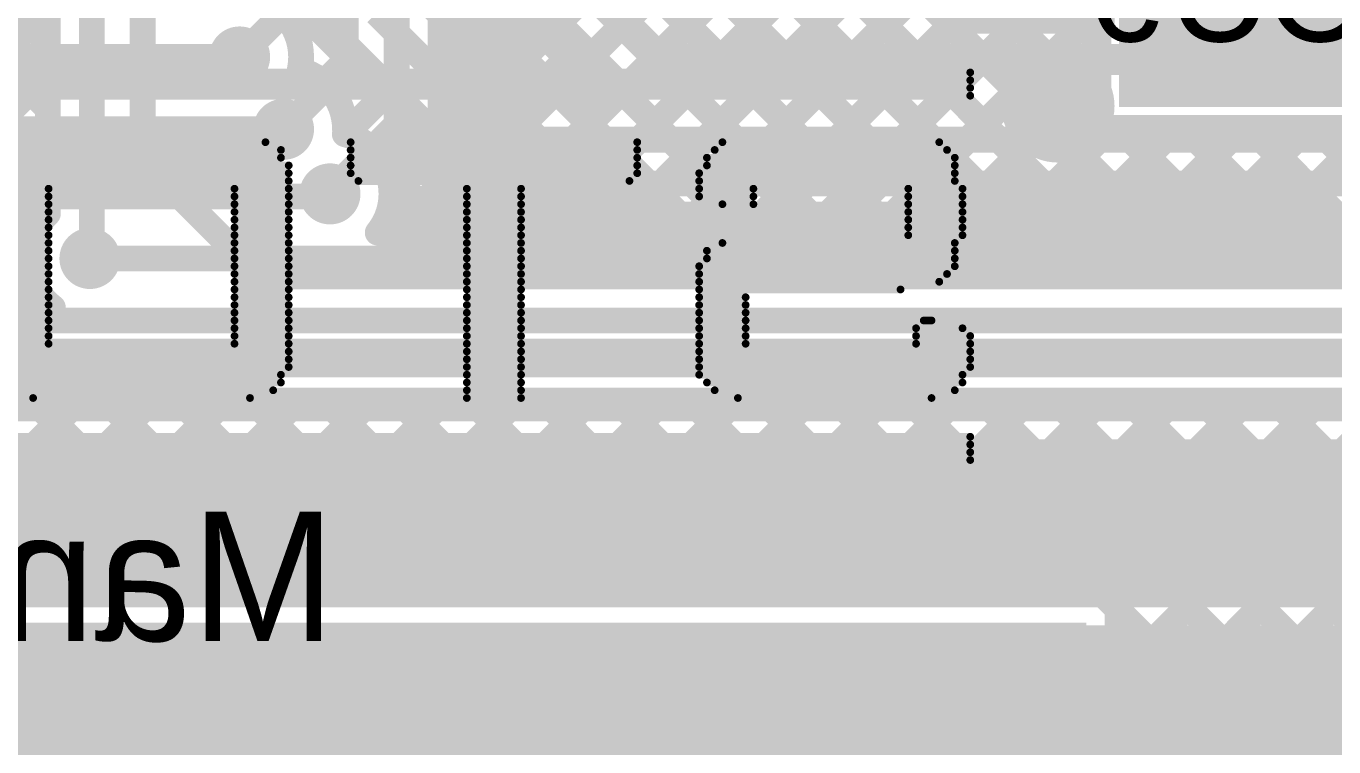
# Model space of a CAD drawing. Header units: millimetres. Extents: x -0.33 to 3.26, y -0.12 to 2.83.
# Drawn here: x 1.646 to 2.153, y 0.658 to 0.937 of the extents above; entities that cross this region are included whole.
import ezdxf

# ---------------------------------------------------------------- set-up
doc = ezdxf.new("R2010")
doc.units = ezdxf.units.MM
doc.header["$MEASUREMENT"] = 0
for name, color, linetype in [('BottomLayer', 5, 'Continuous'), ('BottomOverlay', 54, 'Continuous'), ('TopLayer', 1, 'Continuous'), ('TopOverlay', 2, 'Continuous'), ('TopPaste', 8, 'Continuous'), ('TopSolder', 216, 'Continuous'), ('ViaHoleLayer', 16, 'Continuous')]:
    doc.layers.add(name, color=color, linetype=linetype)
doc.styles.add('Agency FB', font='', dxfattribs={"height": 0.2})
doc.styles.add('Arial', font='', dxfattribs={"height": 0.2})
doc.styles.get('Agency FB').set_extended_font_data('Agency FB')
doc.styles.get('Arial').set_extended_font_data('Arial')

# ---------------------------------------------------------------- blocks, each defined once
blk = doc.blocks.new('49MD_8_000_20_20_20_A_46')
at = {"layer": 'TopLayer'}
blk.add_hatch(color=1, dxfattribs=at).paths.add_polyline_path([(-0.28543, 0.03937), (-0.0689, 0.03937), (-0.0689, -0.03937), (-0.28543, -0.03937)])
at = {"layer": 'TopPaste'}
blk.add_hatch(color=8, dxfattribs=at).paths.add_polyline_path([(-0.28543, 0.03937), (-0.0689, 0.03937), (-0.0689, -0.03937), (-0.28543, -0.03937)])
at = {"layer": 'TopSolder'}
blk.add_hatch(color=216, dxfattribs=at).paths.add_polyline_path([(-0.28943, 0.04337), (-0.0649, 0.04337), (-0.0649, -0.04337), (-0.28943, -0.04337)])
at = {"layer": 'TopOverlay', "const_width": 0.01}
for points in [[(-0.256, 0.1), (-0.256, 0.05)], [(-0.256, 0.1), (0.252, 0.1)]]:
    blk.add_lwpolyline(points, dxfattribs=at)
at = {"layer": 'TopOverlay'}
for points, const_width in [([(-0.2585, 0.1, 1), (-0.2535, 0.1, 1)], 0.005), ([(-0.2585, 0.1, 1), (-0.2535, 0.1, 1)], 0.005), ([(-0.27696, 0.067, 1), (-0.30104, 0.067, 1)], 0.01969), ([(-0.30596, 0.067, 1), (-0.29612, 0.067, 1)], 0.00984), ([(-0.28188, 0.067, 1), (-0.27204, 0.067, 1)], 0.00984), ([(-0.2585, 0.05, 1), (-0.2535, 0.05, 1)], 0.005)]:
    blk.add_lwpolyline(points, format="xyb", close=True, dxfattribs=dict(at, const_width=const_width))

msp = doc.modelspace()

# ---------------------------------------------------------------- hatches: boundary and pattern name
at = {"layer": 'BottomLayer'}
h = msp.add_hatch(color=5, dxfattribs=at)
edge = h.paths.add_edge_path()
edge.add_arc((1.729, 0.925), 0.01181, 0, 360)
h = msp.add_hatch(color=5, dxfattribs=at)
edge = h.paths.add_edge_path()
edge.add_arc((1.746, 0.897), 0.01181, 0, 360)
h = msp.add_hatch(color=5, dxfattribs=at)
edge = h.paths.add_edge_path()
edge.add_arc((1.764, 0.872), 0.01181, 0, 360)
h = msp.add_hatch(color=5, dxfattribs=at)
edge = h.paths.add_edge_path()
edge.add_arc((1.671, 0.847), 0.01181, 0, 360)
for points in [[(1.616, 0.652), (2.057, 0.652), (2.057, 0.706), (1.616, 0.706)], [(1.969, 0.593), (2.057, 0.593), (2.057, 0.705), (1.969, 0.705)]]:
    msp.add_hatch(color=5, dxfattribs=at).paths.add_polyline_path(points)
at = {"layer": 'TopLayer'}
h = msp.add_hatch(color=1, dxfattribs=at)
edge = h.paths.add_edge_path()
edge.add_arc((1.729, 0.925), 0.01181, 0, 360)
h = msp.add_hatch(color=1, dxfattribs=at)
edge = h.paths.add_edge_path()
edge.add_arc((1.746, 0.897), 0.01181, 0, 360)
h = msp.add_hatch(color=1, dxfattribs=at)
edge = h.paths.add_edge_path()
edge.add_arc((1.764, 0.872), 0.01181, 0, 360)
h = msp.add_hatch(color=1, dxfattribs=at)
edge = h.paths.add_edge_path()
edge.add_arc((1.671, 0.847), 0.01181, 0, 360)
for points in [[(1.527, 0.712), (2.68, 0.712), (2.68, 0.777), (1.527, 0.777)], [(1.66342, 0.284), (1.69142, 0.284), (1.69142, 0.705), (1.66342, 0.705)], [(1.67173, 0.6545), (2.355, 0.6545), (2.355, 0.705), (1.67173, 0.705)]]:
    msp.add_hatch(color=1, dxfattribs=at).paths.add_polyline_path(points)
at = {"layer": 'ViaHoleLayer'}
h = msp.add_hatch(color=16, dxfattribs=at)
edge = h.paths.add_edge_path()
edge.add_arc((1.729, 0.925), 0.00591, 0, 360)
h = msp.add_hatch(color=16, dxfattribs=at)
edge = h.paths.add_edge_path()
edge.add_arc((1.746, 0.897), 0.00591, 0, 360)
h = msp.add_hatch(color=16, dxfattribs=at)
edge = h.paths.add_edge_path()
edge.add_arc((1.764, 0.872), 0.00591, 0, 360)
h = msp.add_hatch(color=16, dxfattribs=at)
edge = h.paths.add_edge_path()
edge.add_arc((1.671, 0.847), 0.00591, 0, 360)

# ---------------------------------------------------------------- linework, layer by layer
at = {"layer": 'BottomLayer'}
for points, const_width in [([(1.824, 0.992), (1.892, 0.924)], 0.012), ([(1.799, 0.98132), (1.87032, 0.91)], 0.01), ([(1.82229, 0.96825), (1.87925, 0.9113)], 0.01), ([(1.81143, 0.93661), (1.83268, 0.95787)], 0.01), ([(1.7426, 0.95286), (1.83147, 0.864)], 0.01), ([(1.799, 0.95303), (1.84203, 0.91)], 0.01), ([(1.799, 0.94904), (1.83804, 0.91)], 0.01), ([(1.75138, 0.93313), (1.765, 0.94676)], 0.01), ([(1.82557, 0.92247), (1.84682, 0.94372)], 0.01), ([(1.782, 0.942), (1.831, 0.893)], 0.01), ([(1.77, 0.92996), (1.81896, 0.881)], 0.01), ([(1.84138, 0.91), (1.86096, 0.92958)], 0.01), ([(1.406, 0.925), (1.729, 0.925)], 0.01), ([(1.76156, 0.91503), (1.77324, 0.92671)], 0.01), ([(1.892, 0.924), (3.153, 0.924)], 0.012), ([(1.76989, 0.89507), (1.78739, 0.91257)], 0.01), ([(1.86967, 0.91), (1.87511, 0.91544)], 0.01), ([(1.83804, 0.91), (1.88069, 0.91)], 0.01), ([(1.381, 0.897), (1.746, 0.897)], 0.01), ([(1.76981, 0.89737), (1.77323, 0.89395)], 0.01), ([(1.78545, 0.88235), (1.80153, 0.89843)], 0.01), ([(1.831, 0.893), (2.199, 0.893)], 0.01), ([(1.79538, 0.864), (1.81567, 0.88429)], 0.01), ([(1.78595, 0.88123), (1.80318, 0.864)], 0.01), ([(1.82367, 0.864), (1.83567, 0.876)], 0.01), ([(1.831, 0.876), (2.18233, 0.876)], 0.01), ([(1.84775, 0.876), (1.85975, 0.864)], 0.01), ([(1.85195, 0.864), (1.86395, 0.876)], 0.01), ([(1.87603, 0.876), (1.88803, 0.864)], 0.01), ([(1.88023, 0.864), (1.89223, 0.876)], 0.01), ([(1.90432, 0.876), (1.91632, 0.864)], 0.01), ([(1.90852, 0.864), (1.92052, 0.876)], 0.01), ([(1.9326, 0.876), (1.9446, 0.864)], 0.01), ([(1.9368, 0.864), (1.9488, 0.876)], 0.01), ([(1.96089, 0.876), (1.97289, 0.864)], 0.01), ([(1.96509, 0.864), (1.97709, 0.876)], 0.01), ([(1.98917, 0.876), (2.00117, 0.864)], 0.01), ([(1.99337, 0.864), (2.00537, 0.876)], 0.01), ([(2.01746, 0.876), (2.02946, 0.864)], 0.01), ([(2.02166, 0.864), (2.03366, 0.876)], 0.01), ([(2.04574, 0.876), (2.05774, 0.864)], 0.01), ([(2.04994, 0.864), (2.06194, 0.876)], 0.01), ([(2.07402, 0.876), (2.08602, 0.864)], 0.01), ([(2.07822, 0.864), (2.09022, 0.876)], 0.01), ([(2.10231, 0.876), (2.11431, 0.864)], 0.01), ([(2.10651, 0.864), (2.11851, 0.876)], 0.01), ([(2.13059, 0.876), (2.14259, 0.864)], 0.01), ([(2.13479, 0.864), (2.14679, 0.876)], 0.01), ([(1.349, 0.871), (1.764, 0.871)], 0.01), ([(1.78643, 0.864), (2.28496, 0.864)], 0.01), ([(1.36092, 0.854), (1.64824, 0.854)], 0.01), ([(1.61796, 0.828), (1.64396, 0.854)], 0.01), ([(1.64348, 0.854), (1.64739, 0.85009)], 0.01), ([(1.671, 0.847), (2.292, 0.847)], 0.01), ([(1.64624, 0.828), (1.65153, 0.83329)], 0.01), ([(1.3023, 0.828), (1.65665, 0.828)], 0.01), ([(1.28671, 0.81), (2.331, 0.81)], 0.012), ([(1.3023, 0.792), (2.331, 0.792)], 0.01), ([(1.618, 0.74319), (1.66681, 0.792)], 0.01), ([(1.62062, 0.792), (1.69462, 0.718)], 0.01), ([(1.6211, 0.718), (1.6951, 0.792)], 0.01), ([(1.64891, 0.792), (1.72291, 0.718)], 0.01), ([(1.64938, 0.718), (1.72338, 0.792)], 0.01), ([(1.67719, 0.792), (1.75119, 0.718)], 0.01), ([(1.67767, 0.718), (1.75167, 0.792)], 0.01), ([(1.70548, 0.792), (1.77948, 0.718)], 0.01), ([(1.70595, 0.718), (1.77995, 0.792)], 0.01), ([(1.73376, 0.792), (1.80776, 0.718)], 0.01), ([(1.73423, 0.718), (1.80823, 0.792)], 0.01), ([(1.76204, 0.792), (1.83604, 0.718)], 0.01), ([(1.76252, 0.718), (1.83652, 0.792)], 0.01), ([(1.79033, 0.792), (1.86433, 0.718)], 0.01), ([(1.7908, 0.718), (1.8648, 0.792)], 0.01), ([(1.81861, 0.792), (1.89261, 0.718)], 0.01), ([(1.81909, 0.718), (1.89309, 0.792)], 0.01), ([(1.8469, 0.792), (1.9209, 0.718)], 0.01), ([(1.84737, 0.718), (1.92137, 0.792)], 0.01), ([(1.87518, 0.792), (1.94918, 0.718)], 0.01), ([(1.87566, 0.718), (1.94966, 0.792)], 0.01), ([(1.90347, 0.792), (1.97747, 0.718)], 0.01), ([(1.90394, 0.718), (1.97794, 0.792)], 0.01), ([(1.93175, 0.792), (2.00575, 0.718)], 0.01), ([(1.93222, 0.718), (2.00622, 0.792)], 0.01), ([(1.96003, 0.792), (2.03403, 0.718)], 0.01), ([(1.96051, 0.718), (2.03451, 0.792)], 0.01), ([(1.98832, 0.792), (2.06232, 0.718)], 0.01), ([(1.98879, 0.718), (2.06279, 0.792)], 0.01), ([(2.0166, 0.792), (2.1091, 0.6995)], 0.01), ([(2.01708, 0.718), (2.09108, 0.792)], 0.01), ([(2.04489, 0.792), (2.13739, 0.6995)], 0.01), ([(2.04536, 0.718), (2.11936, 0.792)], 0.01), ([(2.069, 0.71335), (2.14765, 0.792)], 0.01), ([(2.07317, 0.792), (2.16567, 0.6995)], 0.01), ([(2.08343, 0.6995), (2.17593, 0.792)], 0.01), ([(2.10146, 0.792), (2.19396, 0.6995)], 0.01), ([(2.11171, 0.6995), (2.20422, 0.792)], 0.01), ([(2.12974, 0.792), (2.22224, 0.6995)], 0.01), ([(2.14, 0.6995), (2.2325, 0.792)], 0.01), ([(1.618, 0.76634), (1.66634, 0.718)], 0.01), ([(1.618, 0.718), (2.069, 0.718)], 0.01), ([(2.06232, 0.718), (2.069, 0.71132)], 0.01), ([(2.069, 0.6995), (2.069, 0.717)], 0.01), ([(2.069, 0.6995), (2.069, 0.717)], 0.01), ([(2.069, 0.71132), (2.08082, 0.6995)], 0.01), ([(2.069, 0.6995), (2.38885, 0.6995)], 0.01), ([(1.921, 0.675), (1.9211, 0.6751)], 0.02), ([(2.009, 0.673), (2.011, 0.675)], 0.025), ([(2.011, 0.675), (2.399, 0.675)], 0.025)]:
    msp.add_lwpolyline(points, dxfattribs=dict(at, const_width=const_width))
at = {"layer": 'BottomLayer', "const_width": 0.01}
for points in [[(1.74053, 0.94583, -0.272794), (1.75281, 0.925)], [(1.77, 0.92996, -0.199327), (1.765, 0.942)], [(1.76998, 0.92998, -0.198912), (1.765, 0.942)], [(1.75281, 0.925, -0.053266), (1.75227, 0.91997)], [(1.75227, 0.91997, -0.33811), (1.76981, 0.897)], [(1.76974, 0.89511, -0.344624), (1.78781, 0.872)], [(1.831, 0.876, -0.199327), (1.81896, 0.881)], [(1.831, 0.876, -0.198912), (1.81898, 0.88098)], [(1.78781, 0.872, -0.085871), (1.78643, 0.864)], [(1.65665, 0.828, -0.315449), (1.64824, 0.854)]]:
    msp.add_lwpolyline(points, format="xyb", dxfattribs=at)
at = {"layer": 'BottomLayer'}
for points, const_width in [([(1.74888, 0.93313, 1), (1.75388, 0.93313, 1)], 0.005), ([(1.80893, 0.93661, 1), (1.81393, 0.93661, 1)], 0.005), ([(1.76748, 0.92998, 1), (1.77248, 0.92998, 1)], 0.005), ([(1.7675, 0.92996, 1), (1.7725, 0.92996, 1)], 0.005), ([(1.7675, 0.92996, 1), (1.7725, 0.92996, 1)], 0.005), ([(1.85846, 0.92958, 1), (1.86346, 0.92958, 1)], 0.005), ([(1.7265, 0.925, 1), (1.7315, 0.925, 1)], 0.005), ([(1.75031, 0.925, 1), (1.75531, 0.925, 1)], 0.005), ([(1.75031, 0.925, 1), (1.75531, 0.925, 1)], 0.005), ([(1.77074, 0.92671, 1), (1.77574, 0.92671, 1)], 0.005), ([(1.82307, 0.92247, 1), (1.82807, 0.92247, 1)], 0.005), ([(1.889, 0.924, 1), (1.895, 0.924, 1)], 0.006), ([(1.889, 0.924, 1), (1.895, 0.924, 1)], 0.006), ([(1.74977, 0.91997, 1), (1.75477, 0.91997, 1)], 0.005), ([(1.74977, 0.91997, 1), (1.75477, 0.91997, 1)], 0.005), ([(1.75906, 0.91503, 1), (1.76406, 0.91503, 1)], 0.005), ([(1.78489, 0.91257, 1), (1.78989, 0.91257, 1)], 0.005), ([(1.87261, 0.91544, 1), (1.87761, 0.91544, 1)], 0.005), ([(1.83554, 0.91, 1), (1.84054, 0.91, 1)], 0.005), ([(1.83554, 0.91, 1), (1.84054, 0.91, 1)], 0.005), ([(1.83888, 0.91, 1), (1.84388, 0.91, 1)], 0.005), ([(1.83953, 0.91, 1), (1.84453, 0.91, 1)], 0.005), ([(1.86717, 0.91, 1), (1.87217, 0.91, 1)], 0.005), ([(1.86782, 0.91, 1), (1.87282, 0.91, 1)], 0.005), ([(1.87675, 0.9113, 1), (1.88175, 0.9113, 1)], 0.005), ([(1.87819, 0.91, 1), (1.88319, 0.91, 1)], 0.005), ([(1.7435, 0.897, 1), (1.7485, 0.897, 1)], 0.005), ([(1.76731, 0.89737, 1), (1.77231, 0.89737, 1)], 0.005), ([(1.76731, 0.897, 1), (1.77231, 0.897, 1)], 0.005), ([(1.79903, 0.89843, 1), (1.80403, 0.89843, 1)], 0.005), ([(1.76724, 0.89511, 1), (1.77224, 0.89511, 1)], 0.005), ([(1.76739, 0.89507, 1), (1.77239, 0.89507, 1)], 0.005), ([(1.77073, 0.89395, 1), (1.77573, 0.89395, 1)], 0.005), ([(1.8285, 0.893, 1), (1.8335, 0.893, 1)], 0.005), ([(1.8285, 0.893, 1), (1.8335, 0.893, 1)], 0.005), ([(1.78295, 0.88235, 1), (1.78795, 0.88235, 1)], 0.005), ([(1.81317, 0.88429, 1), (1.81817, 0.88429, 1)], 0.005), ([(1.78345, 0.88123, 1), (1.78845, 0.88123, 1)], 0.005), ([(1.81646, 0.881, 1), (1.82146, 0.881, 1)], 0.005), ([(1.81646, 0.881, 1), (1.82146, 0.881, 1)], 0.005), ([(1.81648, 0.88098, 1), (1.82148, 0.88098, 1)], 0.005), ([(1.78531, 0.872, 1), (1.79031, 0.872, 1)], 0.005), ([(1.78531, 0.872, 1), (1.79031, 0.872, 1)], 0.005), ([(1.8285, 0.876, 1), (1.8335, 0.876, 1)], 0.005), ([(1.8285, 0.876, 1), (1.8335, 0.876, 1)], 0.005), ([(1.8285, 0.876, 1), (1.8335, 0.876, 1)], 0.005), ([(1.83317, 0.876, 1), (1.83817, 0.876, 1)], 0.005), ([(1.84525, 0.876, 1), (1.85025, 0.876, 1)], 0.005), ([(1.86145, 0.876, 1), (1.86645, 0.876, 1)], 0.005), ([(1.87353, 0.876, 1), (1.87853, 0.876, 1)], 0.005), ([(1.88973, 0.876, 1), (1.89473, 0.876, 1)], 0.005), ([(1.90182, 0.876, 1), (1.90682, 0.876, 1)], 0.005), ([(1.91802, 0.876, 1), (1.92302, 0.876, 1)], 0.005), ([(1.9301, 0.876, 1), (1.9351, 0.876, 1)], 0.005), ([(1.9463, 0.876, 1), (1.9513, 0.876, 1)], 0.005), ([(1.95839, 0.876, 1), (1.96339, 0.876, 1)], 0.005), ([(1.97459, 0.876, 1), (1.97959, 0.876, 1)], 0.005), ([(1.98667, 0.876, 1), (1.99167, 0.876, 1)], 0.005), ([(2.00287, 0.876, 1), (2.00787, 0.876, 1)], 0.005), ([(2.01496, 0.876, 1), (2.01996, 0.876, 1)], 0.005), ([(2.03116, 0.876, 1), (2.03616, 0.876, 1)], 0.005), ([(2.04324, 0.876, 1), (2.04824, 0.876, 1)], 0.005), ([(2.05944, 0.876, 1), (2.06444, 0.876, 1)], 0.005), ([(2.07152, 0.876, 1), (2.07652, 0.876, 1)], 0.005), ([(2.08772, 0.876, 1), (2.09272, 0.876, 1)], 0.005), ([(2.09981, 0.876, 1), (2.10481, 0.876, 1)], 0.005), ([(2.11601, 0.876, 1), (2.12101, 0.876, 1)], 0.005), ([(2.12809, 0.876, 1), (2.13309, 0.876, 1)], 0.005), ([(2.14429, 0.876, 1), (2.14929, 0.876, 1)], 0.005), ([(1.7615, 0.871, 1), (1.7665, 0.871, 1)], 0.005), ([(1.78393, 0.864, 1), (1.78893, 0.864, 1)], 0.005), ([(1.78393, 0.864, 1), (1.78893, 0.864, 1)], 0.005), ([(1.79288, 0.864, 1), (1.79788, 0.864, 1)], 0.005), ([(1.80068, 0.864, 1), (1.80568, 0.864, 1)], 0.005), ([(1.82117, 0.864, 1), (1.82617, 0.864, 1)], 0.005), ([(1.82897, 0.864, 1), (1.83397, 0.864, 1)], 0.005), ([(1.84945, 0.864, 1), (1.85445, 0.864, 1)], 0.005), ([(1.85725, 0.864, 1), (1.86225, 0.864, 1)], 0.005), ([(1.87773, 0.864, 1), (1.88273, 0.864, 1)], 0.005), ([(1.88553, 0.864, 1), (1.89053, 0.864, 1)], 0.005), ([(1.90602, 0.864, 1), (1.91102, 0.864, 1)], 0.005), ([(1.91382, 0.864, 1), (1.91882, 0.864, 1)], 0.005), ([(1.9343, 0.864, 1), (1.9393, 0.864, 1)], 0.005), ([(1.9421, 0.864, 1), (1.9471, 0.864, 1)], 0.005), ([(1.96259, 0.864, 1), (1.96759, 0.864, 1)], 0.005), ([(1.97039, 0.864, 1), (1.97539, 0.864, 1)], 0.005), ([(1.99087, 0.864, 1), (1.99587, 0.864, 1)], 0.005), ([(1.99867, 0.864, 1), (2.00367, 0.864, 1)], 0.005), ([(2.01916, 0.864, 1), (2.02416, 0.864, 1)], 0.005), ([(2.02696, 0.864, 1), (2.03196, 0.864, 1)], 0.005), ([(2.04744, 0.864, 1), (2.05244, 0.864, 1)], 0.005), ([(2.05524, 0.864, 1), (2.06024, 0.864, 1)], 0.005), ([(2.07572, 0.864, 1), (2.08072, 0.864, 1)], 0.005), ([(2.08352, 0.864, 1), (2.08852, 0.864, 1)], 0.005), ([(2.10401, 0.864, 1), (2.10901, 0.864, 1)], 0.005), ([(2.11181, 0.864, 1), (2.11681, 0.864, 1)], 0.005), ([(2.13229, 0.864, 1), (2.13729, 0.864, 1)], 0.005), ([(2.14009, 0.864, 1), (2.14509, 0.864, 1)], 0.005), ([(1.64098, 0.854, 1), (1.64598, 0.854, 1)], 0.005), ([(1.64146, 0.854, 1), (1.64646, 0.854, 1)], 0.005), ([(1.64574, 0.854, 1), (1.65074, 0.854, 1)], 0.005), ([(1.64574, 0.854, 1), (1.65074, 0.854, 1)], 0.005), ([(1.64489, 0.85009, 1), (1.64989, 0.85009, 1)], 0.005), ([(1.6685, 0.847, 1), (1.6735, 0.847, 1)], 0.005), ([(1.64903, 0.83329, 1), (1.65403, 0.83329, 1)], 0.005), ([(1.64374, 0.828, 1), (1.64874, 0.828, 1)], 0.005), ([(1.65415, 0.828, 1), (1.65915, 0.828, 1)], 0.005), ([(1.65415, 0.828, 1), (1.65915, 0.828, 1)], 0.005), ([(1.64641, 0.792, 1), (1.65141, 0.792, 1)], 0.005), ([(1.66431, 0.792, 1), (1.66931, 0.792, 1)], 0.005), ([(1.67469, 0.792, 1), (1.67969, 0.792, 1)], 0.005), ([(1.6926, 0.792, 1), (1.6976, 0.792, 1)], 0.005), ([(1.70298, 0.792, 1), (1.70798, 0.792, 1)], 0.005), ([(1.72088, 0.792, 1), (1.72588, 0.792, 1)], 0.005), ([(1.73126, 0.792, 1), (1.73626, 0.792, 1)], 0.005), ([(1.74917, 0.792, 1), (1.75417, 0.792, 1)], 0.005), ([(1.75954, 0.792, 1), (1.76454, 0.792, 1)], 0.005), ([(1.77745, 0.792, 1), (1.78245, 0.792, 1)], 0.005), ([(1.78783, 0.792, 1), (1.79283, 0.792, 1)], 0.005), ([(1.80573, 0.792, 1), (1.81073, 0.792, 1)], 0.005), ([(1.81611, 0.792, 1), (1.82111, 0.792, 1)], 0.005), ([(1.83402, 0.792, 1), (1.83902, 0.792, 1)], 0.005), ([(1.8444, 0.792, 1), (1.8494, 0.792, 1)], 0.005), ([(1.8623, 0.792, 1), (1.8673, 0.792, 1)], 0.005), ([(1.87268, 0.792, 1), (1.87768, 0.792, 1)], 0.005), ([(1.89059, 0.792, 1), (1.89559, 0.792, 1)], 0.005), ([(1.90097, 0.792, 1), (1.90597, 0.792, 1)], 0.005), ([(1.91887, 0.792, 1), (1.92387, 0.792, 1)], 0.005), ([(1.92925, 0.792, 1), (1.93425, 0.792, 1)], 0.005), ([(1.94716, 0.792, 1), (1.95216, 0.792, 1)], 0.005), ([(1.95753, 0.792, 1), (1.96253, 0.792, 1)], 0.005), ([(1.97544, 0.792, 1), (1.98044, 0.792, 1)], 0.005), ([(1.98582, 0.792, 1), (1.99082, 0.792, 1)], 0.005), ([(2.00372, 0.792, 1), (2.00872, 0.792, 1)], 0.005), ([(2.0141, 0.792, 1), (2.0191, 0.792, 1)], 0.005), ([(2.03201, 0.792, 1), (2.03701, 0.792, 1)], 0.005), ([(2.04239, 0.792, 1), (2.04739, 0.792, 1)], 0.005), ([(2.06029, 0.792, 1), (2.06529, 0.792, 1)], 0.005), ([(2.07067, 0.792, 1), (2.07567, 0.792, 1)], 0.005), ([(2.08858, 0.792, 1), (2.09358, 0.792, 1)], 0.005), ([(2.09896, 0.792, 1), (2.10396, 0.792, 1)], 0.005), ([(2.11686, 0.792, 1), (2.12186, 0.792, 1)], 0.005), ([(2.12724, 0.792, 1), (2.13224, 0.792, 1)], 0.005), ([(2.14515, 0.792, 1), (2.15015, 0.792, 1)], 0.005), ([(1.64688, 0.718, 1), (1.65188, 0.718, 1)], 0.005), ([(1.66384, 0.718, 1), (1.66884, 0.718, 1)], 0.005), ([(1.67517, 0.718, 1), (1.68017, 0.718, 1)], 0.005), ([(1.69212, 0.718, 1), (1.69712, 0.718, 1)], 0.005), ([(1.70345, 0.718, 1), (1.70845, 0.718, 1)], 0.005), ([(1.72041, 0.718, 1), (1.72541, 0.718, 1)], 0.005), ([(1.73173, 0.718, 1), (1.73673, 0.718, 1)], 0.005), ([(1.74869, 0.718, 1), (1.75369, 0.718, 1)], 0.005), ([(1.76002, 0.718, 1), (1.76502, 0.718, 1)], 0.005), ([(1.77698, 0.718, 1), (1.78198, 0.718, 1)], 0.005), ([(1.7883, 0.718, 1), (1.7933, 0.718, 1)], 0.005), ([(1.80526, 0.718, 1), (1.81026, 0.718, 1)], 0.005), ([(1.81659, 0.718, 1), (1.82159, 0.718, 1)], 0.005), ([(1.83354, 0.718, 1), (1.83854, 0.718, 1)], 0.005), ([(1.84487, 0.718, 1), (1.84987, 0.718, 1)], 0.005), ([(1.86183, 0.718, 1), (1.86683, 0.718, 1)], 0.005), ([(1.87316, 0.718, 1), (1.87816, 0.718, 1)], 0.005), ([(1.89011, 0.718, 1), (1.89511, 0.718, 1)], 0.005), ([(1.90144, 0.718, 1), (1.90644, 0.718, 1)], 0.005), ([(1.9184, 0.718, 1), (1.9234, 0.718, 1)], 0.005), ([(1.92972, 0.718, 1), (1.93472, 0.718, 1)], 0.005), ([(1.94668, 0.718, 1), (1.95168, 0.718, 1)], 0.005), ([(1.95801, 0.718, 1), (1.96301, 0.718, 1)], 0.005), ([(1.97497, 0.718, 1), (1.97997, 0.718, 1)], 0.005), ([(1.98629, 0.718, 1), (1.99129, 0.718, 1)], 0.005), ([(2.00325, 0.718, 1), (2.00825, 0.718, 1)], 0.005), ([(2.01458, 0.718, 1), (2.01958, 0.718, 1)], 0.005), ([(2.03153, 0.718, 1), (2.03653, 0.718, 1)], 0.005), ([(2.04286, 0.718, 1), (2.04786, 0.718, 1)], 0.005), ([(2.05982, 0.718, 1), (2.06482, 0.718, 1)], 0.005), ([(2.05982, 0.718, 1), (2.06482, 0.718, 1)], 0.005), ([(2.0665, 0.718, 1), (2.0715, 0.718, 1)], 0.005), ([(2.0665, 0.717, 1), (2.0715, 0.717, 1)], 0.005), ([(2.0665, 0.717, 1), (2.0715, 0.717, 1)], 0.005), ([(2.0665, 0.71335, 1), (2.0715, 0.71335, 1)], 0.005), ([(2.0665, 0.71132, 1), (2.0715, 0.71132, 1)], 0.005), ([(2.0665, 0.71132, 1), (2.0715, 0.71132, 1)], 0.005), ([(2.0665, 0.6995, 1), (2.0715, 0.6995, 1)], 0.005), ([(2.0665, 0.6995, 1), (2.0715, 0.6995, 1)], 0.005), ([(2.0665, 0.6995, 1), (2.0715, 0.6995, 1)], 0.005), ([(2.07832, 0.6995, 1), (2.08332, 0.6995, 1)], 0.005), ([(2.08093, 0.6995, 1), (2.08593, 0.6995, 1)], 0.005), ([(2.1066, 0.6995, 1), (2.1116, 0.6995, 1)], 0.005), ([(2.10921, 0.6995, 1), (2.11422, 0.6995, 1)], 0.005), ([(2.13489, 0.6995, 1), (2.13989, 0.6995, 1)], 0.005), ([(2.1375, 0.6995, 1), (2.1425, 0.6995, 1)], 0.005), ([(1.916, 0.675, 1), (1.926, 0.675, 1)], 0.01), ([(1.9161, 0.6751, 1), (1.9261, 0.6751, 1)], 0.01), ([(2.00275, 0.673, 1), (2.01525, 0.673, 1)], 0.0125), ([(2.00475, 0.675, 1), (2.01725, 0.675, 1)], 0.0125), ([(2.00475, 0.675, 1), (2.01725, 0.675, 1)], 0.0125)]:
    msp.add_lwpolyline(points, format="xyb", close=True, dxfattribs=dict(at, const_width=const_width))
at = {"layer": 'BottomOverlay', "const_width": 0.003}
for points in [[(1.415, 0.919), (2.012, 0.919)], [(1.415, 0.916), (2.012, 0.916)], [(1.418, 0.913), (2.012, 0.913)], [(1.418, 0.91), (2.012, 0.91)], [(1.64, 0.892), (1.739, 0.892)], [(1.772, 0.892), (1.883, 0.892)], [(1.916, 0.892), (2, 0.892)], [(1.634, 0.886), (1.745, 0.886)], [(1.637, 0.889), (1.745, 0.889)], [(1.772, 0.889), (1.883, 0.889)], [(1.772, 0.886), (1.883, 0.886)], [(1.91, 0.886), (2.006, 0.886)], [(1.913, 0.889), (2.003, 0.889)], [(1.634, 0.883), (1.748, 0.883)], [(1.634, 0.88), (1.748, 0.88)], [(1.772, 0.883), (1.883, 0.883)], [(1.772, 0.88), (1.883, 0.88)], [(1.907, 0.88), (2.006, 0.88)], [(1.91, 0.883), (2.006, 0.883)], [(1.631, 0.877), (1.748, 0.877)], [(1.775, 0.877), (1.88, 0.877)], [(1.907, 0.877), (2.006, 0.877)], [(1.631, 0.874), (1.655, 0.874)], [(1.631, 0.871), (1.655, 0.871)], [(1.727, 0.874), (1.748, 0.874)], [(1.727, 0.871), (1.748, 0.871)], [(1.817, 0.874), (1.838, 0.874)], [(1.817, 0.871), (1.838, 0.871)], [(1.907, 0.874), (1.928, 0.874)], [(1.907, 0.871), (1.928, 0.871)], [(1.988, 0.874), (2.009, 0.874)], [(1.988, 0.871), (2.009, 0.871)], [(1.631, 0.868), (1.655, 0.868)], [(1.631, 0.865), (1.655, 0.865)], [(1.727, 0.868), (1.748, 0.868)], [(1.727, 0.865), (1.748, 0.865)], [(1.817, 0.868), (1.838, 0.868)], [(1.817, 0.865), (1.838, 0.865)], [(1.916, 0.868), (1.928, 0.868)], [(1.988, 0.868), (2.009, 0.868)], [(1.988, 0.865), (2.009, 0.865)], [(1.631, 0.862), (1.655, 0.862)], [(1.727, 0.862), (1.748, 0.862)], [(1.817, 0.862), (1.838, 0.862)], [(1.988, 0.862), (2.009, 0.862)], [(1.631, 0.859), (1.655, 0.859)], [(1.631, 0.856), (1.655, 0.856)], [(1.727, 0.859), (1.748, 0.859)], [(1.727, 0.856), (1.748, 0.856)], [(1.817, 0.859), (1.838, 0.859)], [(1.817, 0.856), (1.838, 0.856)], [(1.988, 0.859), (2.009, 0.859)], [(1.988, 0.856), (2.009, 0.856)], [(1.631, 0.853), (1.655, 0.853)], [(1.631, 0.85), (1.655, 0.85)], [(1.727, 0.853), (1.748, 0.853)], [(1.727, 0.85), (1.748, 0.85)], [(1.817, 0.853), (1.838, 0.853)], [(1.817, 0.85), (1.838, 0.85)], [(1.91, 0.85), (2.006, 0.85)], [(1.916, 0.853), (2.006, 0.853)], [(1.631, 0.847), (1.655, 0.847)], [(1.727, 0.847), (1.748, 0.847)], [(1.817, 0.847), (1.838, 0.847)], [(1.91, 0.847), (2.006, 0.847)], [(1.631, 0.844), (1.655, 0.844)], [(1.631, 0.841), (1.655, 0.841)], [(1.727, 0.844), (1.748, 0.844)], [(1.727, 0.841), (1.748, 0.841)], [(1.817, 0.844), (1.838, 0.844)], [(1.817, 0.841), (1.838, 0.841)], [(1.907, 0.844), (2.006, 0.844)], [(1.907, 0.841), (2.003, 0.841)], [(1.631, 0.838), (1.655, 0.838)], [(1.631, 0.835), (1.655, 0.835)], [(1.727, 0.838), (1.748, 0.838)], [(1.727, 0.835), (1.748, 0.835)], [(1.817, 0.838), (1.838, 0.838)], [(1.817, 0.835), (1.838, 0.835)], [(1.907, 0.838), (2, 0.838)], [(1.907, 0.835), (1.985, 0.835)], [(1.631, 0.832), (1.655, 0.832)], [(1.727, 0.832), (1.748, 0.832)], [(1.817, 0.832), (1.838, 0.832)], [(1.907, 0.832), (1.925, 0.832)], [(1.631, 0.829), (1.655, 0.829)], [(1.631, 0.826), (1.655, 0.826)], [(1.727, 0.829), (1.748, 0.829)], [(1.727, 0.826), (1.748, 0.826)], [(1.817, 0.829), (1.838, 0.829)], [(1.817, 0.826), (1.838, 0.826)], [(1.907, 0.829), (1.925, 0.829)], [(1.907, 0.826), (1.925, 0.826)], [(1.631, 0.823), (1.655, 0.823)], [(1.631, 0.82), (1.655, 0.82)], [(1.727, 0.823), (1.748, 0.823)], [(1.727, 0.82), (1.748, 0.82)], [(1.817, 0.823), (1.838, 0.823)], [(1.817, 0.82), (1.838, 0.82)], [(1.907, 0.823), (1.925, 0.823)], [(1.907, 0.82), (1.925, 0.82)], [(1.991, 0.82), (2.009, 0.82)], [(1.994, 0.823), (1.997, 0.823)], [(1.631, 0.817), (1.655, 0.817)], [(1.727, 0.817), (1.748, 0.817)], [(1.817, 0.817), (1.838, 0.817)], [(1.907, 0.817), (1.925, 0.817)], [(1.991, 0.817), (2.012, 0.817)], [(1.631, 0.814), (1.655, 0.814)], [(1.631, 0.811), (1.748, 0.811)], [(1.727, 0.814), (1.748, 0.814)], [(1.817, 0.814), (1.838, 0.814)], [(1.817, 0.811), (1.838, 0.811)], [(1.907, 0.814), (1.925, 0.814)], [(1.907, 0.811), (2.012, 0.811)], [(1.991, 0.814), (2.012, 0.814)], [(1.634, 0.808), (1.748, 0.808)], [(1.634, 0.805), (1.748, 0.805)], [(1.817, 0.808), (1.838, 0.808)], [(1.817, 0.805), (1.838, 0.805)], [(1.907, 0.808), (2.012, 0.808)], [(1.907, 0.805), (2.012, 0.805)], [(1.634, 0.802), (1.745, 0.802)], [(1.637, 0.799), (1.745, 0.799)], [(1.817, 0.802), (1.838, 0.802)], [(1.817, 0.799), (1.838, 0.799)], [(1.907, 0.802), (2.009, 0.802)], [(1.91, 0.799), (2.009, 0.799)], [(1.64, 0.796), (1.742, 0.796)], [(1.817, 0.796), (1.838, 0.796)], [(1.913, 0.796), (2.006, 0.796)], [(1.649, 0.793), (1.733, 0.793)], [(1.817, 0.793), (1.838, 0.793)], [(1.922, 0.793), (1.997, 0.793)], [(1.373, 0.775), (2.012, 0.775)], [(1.379, 0.778), (2.012, 0.778)], [(1.364, 0.769), (2.012, 0.769)], [(1.367, 0.772), (2.012, 0.772)]]:
    msp.add_lwpolyline(points, dxfattribs=at)
at = {"layer": 'BottomOverlay', "const_width": 0.0015}
for points in [[(2.01125, 0.919, 1), (2.01275, 0.919, 1)], [(2.01125, 0.916, 1), (2.01275, 0.916, 1)], [(2.01125, 0.913, 1), (2.01275, 0.913, 1)], [(2.01125, 0.91, 1), (2.01275, 0.91, 1)], [(1.73825, 0.892, 1), (1.73975, 0.892, 1)], [(1.77125, 0.892, 1), (1.77275, 0.892, 1)], [(1.88225, 0.892, 1), (1.88375, 0.892, 1)], [(1.91525, 0.892, 1), (1.91675, 0.892, 1)], [(1.99925, 0.892, 1), (2.00075, 0.892, 1)], [(1.74425, 0.889, 1), (1.74575, 0.889, 1)], [(1.74425, 0.886, 1), (1.74575, 0.886, 1)], [(1.77125, 0.889, 1), (1.77275, 0.889, 1)], [(1.77125, 0.886, 1), (1.77275, 0.886, 1)], [(1.88225, 0.889, 1), (1.88375, 0.889, 1)], [(1.88225, 0.886, 1), (1.88375, 0.886, 1)], [(1.90925, 0.886, 1), (1.91075, 0.886, 1)], [(1.91225, 0.889, 1), (1.91375, 0.889, 1)], [(2.00225, 0.889, 1), (2.00375, 0.889, 1)], [(2.00525, 0.886, 1), (2.00675, 0.886, 1)], [(1.74725, 0.883, 1), (1.74875, 0.883, 1)], [(1.74725, 0.88, 1), (1.74875, 0.88, 1)], [(1.77125, 0.883, 1), (1.77275, 0.883, 1)], [(1.77125, 0.88, 1), (1.77275, 0.88, 1)], [(1.88225, 0.883, 1), (1.88375, 0.883, 1)], [(1.88225, 0.88, 1), (1.88375, 0.88, 1)], [(1.90625, 0.88, 1), (1.90775, 0.88, 1)], [(1.90925, 0.883, 1), (1.91075, 0.883, 1)], [(2.00525, 0.883, 1), (2.00675, 0.883, 1)], [(2.00525, 0.88, 1), (2.00675, 0.88, 1)], [(1.74725, 0.877, 1), (1.74875, 0.877, 1)], [(1.77425, 0.877, 1), (1.77575, 0.877, 1)], [(1.87925, 0.877, 1), (1.88075, 0.877, 1)], [(1.90625, 0.877, 1), (1.90775, 0.877, 1)], [(2.00525, 0.877, 1), (2.00675, 0.877, 1)], [(1.65425, 0.874, 1), (1.65575, 0.874, 1)], [(1.65425, 0.871, 1), (1.65575, 0.871, 1)], [(1.72625, 0.874, 1), (1.72775, 0.874, 1)], [(1.72625, 0.871, 1), (1.72775, 0.871, 1)], [(1.74725, 0.874, 1), (1.74875, 0.874, 1)], [(1.74725, 0.871, 1), (1.74875, 0.871, 1)], [(1.81625, 0.874, 1), (1.81775, 0.874, 1)], [(1.81625, 0.871, 1), (1.81775, 0.871, 1)], [(1.83725, 0.874, 1), (1.83875, 0.874, 1)], [(1.83725, 0.871, 1), (1.83875, 0.871, 1)], [(1.90625, 0.874, 1), (1.90775, 0.874, 1)], [(1.90625, 0.871, 1), (1.90775, 0.871, 1)], [(1.92725, 0.874, 1), (1.92875, 0.874, 1)], [(1.92725, 0.871, 1), (1.92875, 0.871, 1)], [(1.98725, 0.874, 1), (1.98875, 0.874, 1)], [(1.98725, 0.871, 1), (1.98875, 0.871, 1)], [(2.00825, 0.874, 1), (2.00975, 0.874, 1)], [(2.00825, 0.871, 1), (2.00975, 0.871, 1)], [(1.65425, 0.868, 1), (1.65575, 0.868, 1)], [(1.65425, 0.865, 1), (1.65575, 0.865, 1)], [(1.72625, 0.868, 1), (1.72775, 0.868, 1)], [(1.72625, 0.865, 1), (1.72775, 0.865, 1)], [(1.74725, 0.868, 1), (1.74875, 0.868, 1)], [(1.74725, 0.865, 1), (1.74875, 0.865, 1)], [(1.81625, 0.868, 1), (1.81775, 0.868, 1)], [(1.81625, 0.865, 1), (1.81775, 0.865, 1)], [(1.83725, 0.868, 1), (1.83875, 0.868, 1)], [(1.83725, 0.865, 1), (1.83875, 0.865, 1)], [(1.91525, 0.868, 1), (1.91675, 0.868, 1)], [(1.92725, 0.868, 1), (1.92875, 0.868, 1)], [(1.98725, 0.868, 1), (1.98875, 0.868, 1)], [(1.98725, 0.865, 1), (1.98875, 0.865, 1)], [(2.00825, 0.868, 1), (2.00975, 0.868, 1)], [(2.00825, 0.865, 1), (2.00975, 0.865, 1)], [(1.65425, 0.862, 1), (1.65575, 0.862, 1)], [(1.72625, 0.862, 1), (1.72775, 0.862, 1)], [(1.74725, 0.862, 1), (1.74875, 0.862, 1)], [(1.81625, 0.862, 1), (1.81775, 0.862, 1)], [(1.83725, 0.862, 1), (1.83875, 0.862, 1)], [(1.98725, 0.862, 1), (1.98875, 0.862, 1)], [(2.00825, 0.862, 1), (2.00975, 0.862, 1)], [(1.65425, 0.859, 1), (1.65575, 0.859, 1)], [(1.65425, 0.856, 1), (1.65575, 0.856, 1)], [(1.72625, 0.859, 1), (1.72775, 0.859, 1)], [(1.72625, 0.856, 1), (1.72775, 0.856, 1)], [(1.74725, 0.859, 1), (1.74875, 0.859, 1)], [(1.74725, 0.856, 1), (1.74875, 0.856, 1)], [(1.81625, 0.859, 1), (1.81775, 0.859, 1)], [(1.81625, 0.856, 1), (1.81775, 0.856, 1)], [(1.83725, 0.859, 1), (1.83875, 0.859, 1)], [(1.83725, 0.856, 1), (1.83875, 0.856, 1)], [(1.98725, 0.859, 1), (1.98875, 0.859, 1)], [(1.98725, 0.856, 1), (1.98875, 0.856, 1)], [(2.00825, 0.859, 1), (2.00975, 0.859, 1)], [(2.00825, 0.856, 1), (2.00975, 0.856, 1)], [(1.65425, 0.853, 1), (1.65575, 0.853, 1)], [(1.65425, 0.85, 1), (1.65575, 0.85, 1)], [(1.72625, 0.853, 1), (1.72775, 0.853, 1)], [(1.72625, 0.85, 1), (1.72775, 0.85, 1)], [(1.74725, 0.853, 1), (1.74875, 0.853, 1)], [(1.74725, 0.85, 1), (1.74875, 0.85, 1)], [(1.81625, 0.853, 1), (1.81775, 0.853, 1)], [(1.81625, 0.85, 1), (1.81775, 0.85, 1)], [(1.83725, 0.853, 1), (1.83875, 0.853, 1)], [(1.83725, 0.85, 1), (1.83875, 0.85, 1)], [(1.90925, 0.85, 1), (1.91075, 0.85, 1)], [(1.91525, 0.853, 1), (1.91675, 0.853, 1)], [(2.00525, 0.853, 1), (2.00675, 0.853, 1)], [(2.00525, 0.85, 1), (2.00675, 0.85, 1)], [(1.65425, 0.847, 1), (1.65575, 0.847, 1)], [(1.72625, 0.847, 1), (1.72775, 0.847, 1)], [(1.74725, 0.847, 1), (1.74875, 0.847, 1)], [(1.81625, 0.847, 1), (1.81775, 0.847, 1)], [(1.83725, 0.847, 1), (1.83875, 0.847, 1)], [(1.90925, 0.847, 1), (1.91075, 0.847, 1)], [(2.00525, 0.847, 1), (2.00675, 0.847, 1)], [(1.65425, 0.844, 1), (1.65575, 0.844, 1)], [(1.65425, 0.841, 1), (1.65575, 0.841, 1)], [(1.72625, 0.844, 1), (1.72775, 0.844, 1)], [(1.72625, 0.841, 1), (1.72775, 0.841, 1)], [(1.74725, 0.844, 1), (1.74875, 0.844, 1)], [(1.74725, 0.841, 1), (1.74875, 0.841, 1)], [(1.81625, 0.844, 1), (1.81775, 0.844, 1)], [(1.81625, 0.841, 1), (1.81775, 0.841, 1)], [(1.83725, 0.844, 1), (1.83875, 0.844, 1)], [(1.83725, 0.841, 1), (1.83875, 0.841, 1)], [(1.90625, 0.844, 1), (1.90775, 0.844, 1)], [(1.90625, 0.841, 1), (1.90775, 0.841, 1)], [(2.00225, 0.841, 1), (2.00375, 0.841, 1)], [(2.00525, 0.844, 1), (2.00675, 0.844, 1)], [(1.65425, 0.838, 1), (1.65575, 0.838, 1)], [(1.65425, 0.835, 1), (1.65575, 0.835, 1)], [(1.72625, 0.838, 1), (1.72775, 0.838, 1)], [(1.72625, 0.835, 1), (1.72775, 0.835, 1)], [(1.74725, 0.838, 1), (1.74875, 0.838, 1)], [(1.74725, 0.835, 1), (1.74875, 0.835, 1)], [(1.81625, 0.838, 1), (1.81775, 0.838, 1)], [(1.81625, 0.835, 1), (1.81775, 0.835, 1)], [(1.83725, 0.838, 1), (1.83875, 0.838, 1)], [(1.83725, 0.835, 1), (1.83875, 0.835, 1)], [(1.90625, 0.838, 1), (1.90775, 0.838, 1)], [(1.90625, 0.835, 1), (1.90775, 0.835, 1)], [(1.98425, 0.835, 1), (1.98575, 0.835, 1)], [(1.99925, 0.838, 1), (2.00075, 0.838, 1)], [(1.65425, 0.832, 1), (1.65575, 0.832, 1)], [(1.72625, 0.832, 1), (1.72775, 0.832, 1)], [(1.74725, 0.832, 1), (1.74875, 0.832, 1)], [(1.81625, 0.832, 1), (1.81775, 0.832, 1)], [(1.83725, 0.832, 1), (1.83875, 0.832, 1)], [(1.90625, 0.832, 1), (1.90775, 0.832, 1)], [(1.92425, 0.832, 1), (1.92575, 0.832, 1)], [(1.65425, 0.829, 1), (1.65575, 0.829, 1)], [(1.65425, 0.826, 1), (1.65575, 0.826, 1)], [(1.72625, 0.829, 1), (1.72775, 0.829, 1)], [(1.72625, 0.826, 1), (1.72775, 0.826, 1)], [(1.74725, 0.829, 1), (1.74875, 0.829, 1)], [(1.74725, 0.826, 1), (1.74875, 0.826, 1)], [(1.81625, 0.829, 1), (1.81775, 0.829, 1)], [(1.81625, 0.826, 1), (1.81775, 0.826, 1)], [(1.83725, 0.829, 1), (1.83875, 0.829, 1)], [(1.83725, 0.826, 1), (1.83875, 0.826, 1)], [(1.90625, 0.829, 1), (1.90775, 0.829, 1)], [(1.90625, 0.826, 1), (1.90775, 0.826, 1)], [(1.92425, 0.829, 1), (1.92575, 0.829, 1)], [(1.92425, 0.826, 1), (1.92575, 0.826, 1)], [(1.65425, 0.823, 1), (1.65575, 0.823, 1)], [(1.65425, 0.82, 1), (1.65575, 0.82, 1)], [(1.72625, 0.823, 1), (1.72775, 0.823, 1)], [(1.72625, 0.82, 1), (1.72775, 0.82, 1)], [(1.74725, 0.823, 1), (1.74875, 0.823, 1)], [(1.74725, 0.82, 1), (1.74875, 0.82, 1)], [(1.81625, 0.823, 1), (1.81775, 0.823, 1)], [(1.81625, 0.82, 1), (1.81775, 0.82, 1)], [(1.83725, 0.823, 1), (1.83875, 0.823, 1)], [(1.83725, 0.82, 1), (1.83875, 0.82, 1)], [(1.90625, 0.823, 1), (1.90775, 0.823, 1)], [(1.90625, 0.82, 1), (1.90775, 0.82, 1)], [(1.92425, 0.823, 1), (1.92575, 0.823, 1)], [(1.92425, 0.82, 1), (1.92575, 0.82, 1)], [(1.99025, 0.82, 1), (1.99175, 0.82, 1)], [(1.99325, 0.823, 1), (1.99475, 0.823, 1)], [(1.99625, 0.823, 1), (1.99775, 0.823, 1)], [(2.00825, 0.82, 1), (2.00975, 0.82, 1)], [(1.65425, 0.817, 1), (1.65575, 0.817, 1)], [(1.72625, 0.817, 1), (1.72775, 0.817, 1)], [(1.74725, 0.817, 1), (1.74875, 0.817, 1)], [(1.81625, 0.817, 1), (1.81775, 0.817, 1)], [(1.83725, 0.817, 1), (1.83875, 0.817, 1)], [(1.90625, 0.817, 1), (1.90775, 0.817, 1)], [(1.92425, 0.817, 1), (1.92575, 0.817, 1)], [(1.99025, 0.817, 1), (1.99175, 0.817, 1)], [(2.01125, 0.817, 1), (2.01275, 0.817, 1)], [(1.65425, 0.814, 1), (1.65575, 0.814, 1)], [(1.72625, 0.814, 1), (1.72775, 0.814, 1)], [(1.74725, 0.814, 1), (1.74875, 0.814, 1)], [(1.74725, 0.811, 1), (1.74875, 0.811, 1)], [(1.81625, 0.814, 1), (1.81775, 0.814, 1)], [(1.81625, 0.811, 1), (1.81775, 0.811, 1)], [(1.83725, 0.814, 1), (1.83875, 0.814, 1)], [(1.83725, 0.811, 1), (1.83875, 0.811, 1)], [(1.90625, 0.814, 1), (1.90775, 0.814, 1)], [(1.90625, 0.811, 1), (1.90775, 0.811, 1)], [(1.92425, 0.814, 1), (1.92575, 0.814, 1)], [(1.99025, 0.814, 1), (1.99175, 0.814, 1)], [(2.01125, 0.814, 1), (2.01275, 0.814, 1)], [(2.01125, 0.811, 1), (2.01275, 0.811, 1)], [(1.74725, 0.808, 1), (1.74875, 0.808, 1)], [(1.74725, 0.805, 1), (1.74875, 0.805, 1)], [(1.81625, 0.808, 1), (1.81775, 0.808, 1)], [(1.81625, 0.805, 1), (1.81775, 0.805, 1)], [(1.83725, 0.808, 1), (1.83875, 0.808, 1)], [(1.83725, 0.805, 1), (1.83875, 0.805, 1)], [(1.90625, 0.808, 1), (1.90775, 0.808, 1)], [(1.90625, 0.805, 1), (1.90775, 0.805, 1)], [(2.01125, 0.808, 1), (2.01275, 0.808, 1)], [(2.01125, 0.805, 1), (2.01275, 0.805, 1)], [(1.74425, 0.802, 1), (1.74575, 0.802, 1)], [(1.74425, 0.799, 1), (1.74575, 0.799, 1)], [(1.81625, 0.802, 1), (1.81775, 0.802, 1)], [(1.81625, 0.799, 1), (1.81775, 0.799, 1)], [(1.83725, 0.802, 1), (1.83875, 0.802, 1)], [(1.83725, 0.799, 1), (1.83875, 0.799, 1)], [(1.90625, 0.802, 1), (1.90775, 0.802, 1)], [(1.90925, 0.799, 1), (1.91075, 0.799, 1)], [(2.00825, 0.802, 1), (2.00975, 0.802, 1)], [(2.00825, 0.799, 1), (2.00975, 0.799, 1)], [(1.74125, 0.796, 1), (1.74275, 0.796, 1)], [(1.81625, 0.796, 1), (1.81775, 0.796, 1)], [(1.83725, 0.796, 1), (1.83875, 0.796, 1)], [(1.91225, 0.796, 1), (1.91375, 0.796, 1)], [(2.00525, 0.796, 1), (2.00675, 0.796, 1)], [(1.64825, 0.793, 1), (1.64975, 0.793, 1)], [(1.73225, 0.793, 1), (1.73375, 0.793, 1)], [(1.81625, 0.793, 1), (1.81775, 0.793, 1)], [(1.83725, 0.793, 1), (1.83875, 0.793, 1)], [(1.92125, 0.793, 1), (1.92275, 0.793, 1)], [(1.99625, 0.793, 1), (1.99775, 0.793, 1)], [(2.01125, 0.778, 1), (2.01275, 0.778, 1)], [(2.01125, 0.775, 1), (2.01275, 0.775, 1)], [(2.01125, 0.772, 1), (2.01275, 0.772, 1)], [(2.01125, 0.769, 1), (2.01275, 0.769, 1)]]:
    msp.add_lwpolyline(points, format="xyb", close=True, dxfattribs=at)
at = {"layer": 'TopLayer', "const_width": 0.01}
for points in [[(2.06163, 0.89757), (2.06163, 1.1381)], [(1.84778, 0.857), (2.06163, 1.07085)], [(1.67173, 0.85), (1.67173, 1.04565)], [(1.69142, 0.88558), (1.69142, 1.04565)], [(1.77016, 0.92116), (1.77016, 1.04565)], [(1.78984, 0.89884), (1.78984, 1.04565)], [(1.87323, 0.857), (2.06163, 1.0454)], [(1.56, 1.02515), (1.65473, 0.93042)], [(1.89869, 0.857), (2.06163, 1.01994)], [(1.65473, 0.86439), (1.65473, 1.00806)], [(1.79686, 0.857), (1.94686, 1.007)], [(1.80429, 0.88988), (1.92141, 1.007)], [(1.80684, 0.91789), (1.89595, 1.007)], [(1.82232, 0.857), (1.97232, 1.007)], [(1.85711, 1.00806), (2.00816, 0.857)], [(1.88362, 1.007), (2.03362, 0.857)], [(1.90908, 1.007), (2.05908, 0.857)], [(1.93453, 1.007), (2.08453, 0.857)], [(1.95999, 1.007), (2.06163, 0.90536)], [(1.985, 1.00744), (2.06163, 0.93081)], [(1.56, 0.99969), (1.65473, 0.90496)], [(1.92414, 0.857), (2.06163, 0.99449)], [(1.84781, 0.9919), (1.98271, 0.857)], [(1.56, 0.97424), (1.65473, 0.87951)], [(1.80684, 0.89884), (1.80684, 0.97549)], [(1.83994, 0.97431), (1.95725, 0.857)], [(1.82032, 0.96847), (1.9318, 0.857)], [(1.9496, 0.857), (2.06163, 0.96903)], [(1.80684, 0.9565), (1.90634, 0.857)], [(1.56, 0.94878), (1.6502, 0.85859)], [(1.56827, 0.85751), (1.65473, 0.94397)], [(1.729, 0.925), (1.75047, 0.94647)], [(1.97506, 0.857), (2.06163, 0.94357)], [(1.80684, 0.93104), (1.88088, 0.857)], [(1.56, 0.92333), (1.64333, 0.84)], [(1.581, 0.84478), (1.65473, 0.91851)], [(1.746, 0.897), (1.77016, 0.92116)], [(2.00051, 0.857), (2.06163, 0.91812)], [(2.12779, 0.857), (2.182, 0.91121)], [(1.80684, 0.90559), (1.85543, 0.857)], [(1.746, 0.897), (1.746, 0.899)], [(1.764, 0.873), (1.78984, 0.89884)], [(2.02597, 0.857), (2.06653, 0.89757)], [(2.05142, 0.857), (2.09199, 0.89757)], [(2.06163, 0.89757), (2.16437, 0.89757)], [(2.06942, 0.89757), (2.10999, 0.857)], [(2.07688, 0.857), (2.11745, 0.89757)], [(2.09488, 0.89757), (2.13544, 0.857)], [(2.10233, 0.857), (2.1429, 0.89757)], [(2.12033, 0.89757), (2.1609, 0.857)], [(2.14579, 0.89757), (2.18635, 0.857)], [(1.60167, 0.84), (1.65473, 0.89306)], [(1.7878, 0.87276), (1.80184, 0.8868)], [(1.69142, 0.88558), (1.737, 0.84)], [(1.80101, 0.88597), (1.82997, 0.857)], [(2.15325, 0.857), (2.17801, 0.88176)], [(1.764, 0.872), (1.764, 0.873)], [(1.764, 0.871), (1.764, 0.872)], [(1.78828, 0.87324), (1.80452, 0.857)], [(1.62713, 0.84), (1.65473, 0.8676)], [(1.78249, 0.857), (2.36357, 0.857)], [(1.671, 0.85073), (1.671, 0.854)], [(1.671, 0.85073), (1.67173, 0.85)], [(1.58577, 0.84), (1.64824, 0.84)], [(1.737, 0.84), (2.446, 0.84)], [(1.57873, 0.823), (2.463, 0.823)], [(1.566, 0.806), (2.481, 0.806)], [(1.55503, 0.789), (2.5, 0.789)]]:
    msp.add_lwpolyline(points, dxfattribs=at)
at = {"layer": 'TopLayer', "const_width": 0.005}
for points in [[(1.65223, 0.93042, 1), (1.65723, 0.93042, 1)], [(1.80434, 0.93104, 1), (1.80934, 0.93104, 1)], [(2.05913, 0.93081, 1), (2.06413, 0.93081, 1)], [(1.7265, 0.925, 1), (1.7315, 0.925, 1)], [(1.65223, 0.91851, 1), (1.65723, 0.91851, 1)], [(1.76766, 0.92116, 1), (1.77266, 0.92116, 1)], [(1.76766, 0.92116, 1), (1.77266, 0.92116, 1)], [(1.80434, 0.91789, 1), (1.80934, 0.91789, 1)], [(2.05913, 0.91812, 1), (2.06413, 0.91812, 1)], [(1.65223, 0.90496, 1), (1.65723, 0.90496, 1)], [(1.80434, 0.90559, 1), (1.80934, 0.90559, 1)], [(2.05913, 0.90536, 1), (2.06413, 0.90536, 1)], [(1.7435, 0.899, 1), (1.7485, 0.899, 1)], [(1.7435, 0.897, 1), (1.7485, 0.897, 1)], [(1.7435, 0.897, 1), (1.7485, 0.897, 1)], [(1.78734, 0.89884, 1), (1.79234, 0.89884, 1)], [(1.78734, 0.89884, 1), (1.79234, 0.89884, 1)], [(1.80434, 0.89884, 1), (1.80934, 0.89884, 1)], [(1.80434, 0.89884, 1), (1.80934, 0.89884, 1)], [(1.80434, 0.89884, 1), (1.80934, 0.89884, 1)], [(2.05913, 0.89757, 1), (2.06413, 0.89757, 1)], [(2.05913, 0.89757, 1), (2.06413, 0.89757, 1)], [(2.06403, 0.89757, 1), (2.06903, 0.89757, 1)], [(2.06692, 0.89757, 1), (2.07192, 0.89757, 1)], [(2.08949, 0.89757, 1), (2.09449, 0.89757, 1)], [(2.09238, 0.89757, 1), (2.09738, 0.89757, 1)], [(2.11495, 0.89757, 1), (2.11995, 0.89757, 1)], [(2.11783, 0.89757, 1), (2.12283, 0.89757, 1)], [(2.1404, 0.89757, 1), (2.1454, 0.89757, 1)], [(2.14329, 0.89757, 1), (2.14829, 0.89757, 1)], [(1.65223, 0.89306, 1), (1.65723, 0.89306, 1)], [(1.79934, 0.8868, 1), (1.80434, 0.8868, 1)], [(1.79934, 0.8868, 1), (1.80434, 0.8868, 1)], [(1.79936, 0.88682, 1), (1.80436, 0.88682, 1)], [(1.80179, 0.88988, 1), (1.80679, 0.88988, 1)], [(1.68892, 0.88558, 1), (1.69392, 0.88558, 1)], [(1.68892, 0.88558, 1), (1.69392, 0.88558, 1)], [(1.79851, 0.88597, 1), (1.80351, 0.88597, 1)], [(1.65223, 0.87951, 1), (1.65723, 0.87951, 1)], [(1.7615, 0.873, 1), (1.7665, 0.873, 1)], [(1.7615, 0.873, 1), (1.7665, 0.873, 1)], [(1.7615, 0.872, 1), (1.7665, 0.872, 1)], [(1.7615, 0.872, 1), (1.7665, 0.872, 1)], [(1.7853, 0.87276, 1), (1.7903, 0.87276, 1)], [(1.78531, 0.872, 1), (1.79031, 0.872, 1)], [(1.78578, 0.87324, 1), (1.79078, 0.87324, 1)], [(1.65223, 0.8676, 1), (1.65723, 0.8676, 1)], [(1.7615, 0.871, 1), (1.7665, 0.871, 1)], [(1.65223, 0.86439, 1), (1.65723, 0.86439, 1)], [(1.65223, 0.86439, 1), (1.65723, 0.86439, 1)], [(1.6477, 0.85859, 1), (1.6527, 0.85859, 1)], [(1.77999, 0.857, 1), (1.78499, 0.857, 1)], [(1.77999, 0.857, 1), (1.78499, 0.857, 1)], [(1.79436, 0.857, 1), (1.79936, 0.857, 1)], [(1.80202, 0.857, 1), (1.80702, 0.857, 1)], [(1.81982, 0.857, 1), (1.82482, 0.857, 1)], [(1.82747, 0.857, 1), (1.83247, 0.857, 1)], [(1.84528, 0.857, 1), (1.85028, 0.857, 1)], [(1.85293, 0.857, 1), (1.85793, 0.857, 1)], [(1.87073, 0.857, 1), (1.87573, 0.857, 1)], [(1.87838, 0.857, 1), (1.88338, 0.857, 1)], [(1.89619, 0.857, 1), (1.90119, 0.857, 1)], [(1.90384, 0.857, 1), (1.90884, 0.857, 1)], [(1.92164, 0.857, 1), (1.92664, 0.857, 1)], [(1.9293, 0.857, 1), (1.9343, 0.857, 1)], [(1.9471, 0.857, 1), (1.9521, 0.857, 1)], [(1.95475, 0.857, 1), (1.95975, 0.857, 1)], [(1.97256, 0.857, 1), (1.97756, 0.857, 1)], [(1.98021, 0.857, 1), (1.98521, 0.857, 1)], [(1.99801, 0.857, 1), (2.00301, 0.857, 1)], [(2.00566, 0.857, 1), (2.01066, 0.857, 1)], [(2.02347, 0.857, 1), (2.02847, 0.857, 1)], [(2.03112, 0.857, 1), (2.03612, 0.857, 1)], [(2.04892, 0.857, 1), (2.05392, 0.857, 1)], [(2.05658, 0.857, 1), (2.06158, 0.857, 1)], [(2.07438, 0.857, 1), (2.07938, 0.857, 1)], [(2.08203, 0.857, 1), (2.08703, 0.857, 1)], [(2.09983, 0.857, 1), (2.10483, 0.857, 1)], [(2.10749, 0.857, 1), (2.11249, 0.857, 1)], [(2.12529, 0.857, 1), (2.13029, 0.857, 1)], [(2.13294, 0.857, 1), (2.13794, 0.857, 1)], [(2.15075, 0.857, 1), (2.15575, 0.857, 1)], [(1.6685, 0.854, 1), (1.6735, 0.854, 1)], [(1.6685, 0.85073, 1), (1.6735, 0.85073, 1)], [(1.6685, 0.85073, 1), (1.6735, 0.85073, 1)], [(1.66923, 0.85, 1), (1.67423, 0.85, 1)], [(1.66923, 0.85, 1), (1.67423, 0.85, 1)], [(1.64083, 0.84, 1), (1.64583, 0.84, 1)], [(1.64574, 0.84, 1), (1.65074, 0.84, 1)], [(1.64574, 0.84, 1), (1.65074, 0.84, 1)], [(1.7345, 0.84, 1), (1.7395, 0.84, 1)], [(1.7345, 0.84, 1), (1.7395, 0.84, 1)]]:
    msp.add_lwpolyline(points, format="xyb", close=True, dxfattribs=at)
at = {"layer": 'TopLayer', "const_width": 0.01}
for points in [[(1.80684, 0.89884, -0.199327), (1.80184, 0.8868)], [(1.80684, 0.89884, -0.198912), (1.80186, 0.88682)], [(1.78781, 0.872, -0.172044), (1.78249, 0.857)], [(1.64824, 0.84, -0.286756), (1.65473, 0.86439)]]:
    msp.add_lwpolyline(points, format="xyb", dxfattribs=at)

# ---------------------------------------------------------------- block references
at = {"rotation": 90}
msp.add_blockref('49MD_8_000_20_20_20_A_46', (2.113, 1.195), dxfattribs=at)

# ---------------------------------------------------------------- texts
at = {"layer": 'BottomOverlay', "style": 'Arial', "text_generation_flag": 2}
msp.add_text('CU9', height=0.04, dxfattribs=at).set_placement((2.169, 0.931))
at = {"layer": 'BottomOverlay', "style": 'Agency FB', "text_generation_flag": 2}
msp.add_text('Manufacturing Security Solutions for the Self Storage Industry', height=0.05, rotation=360, dxfattribs=at).set_placement((1.766, 0.699))

doc.saveas('drawing.dxf')
